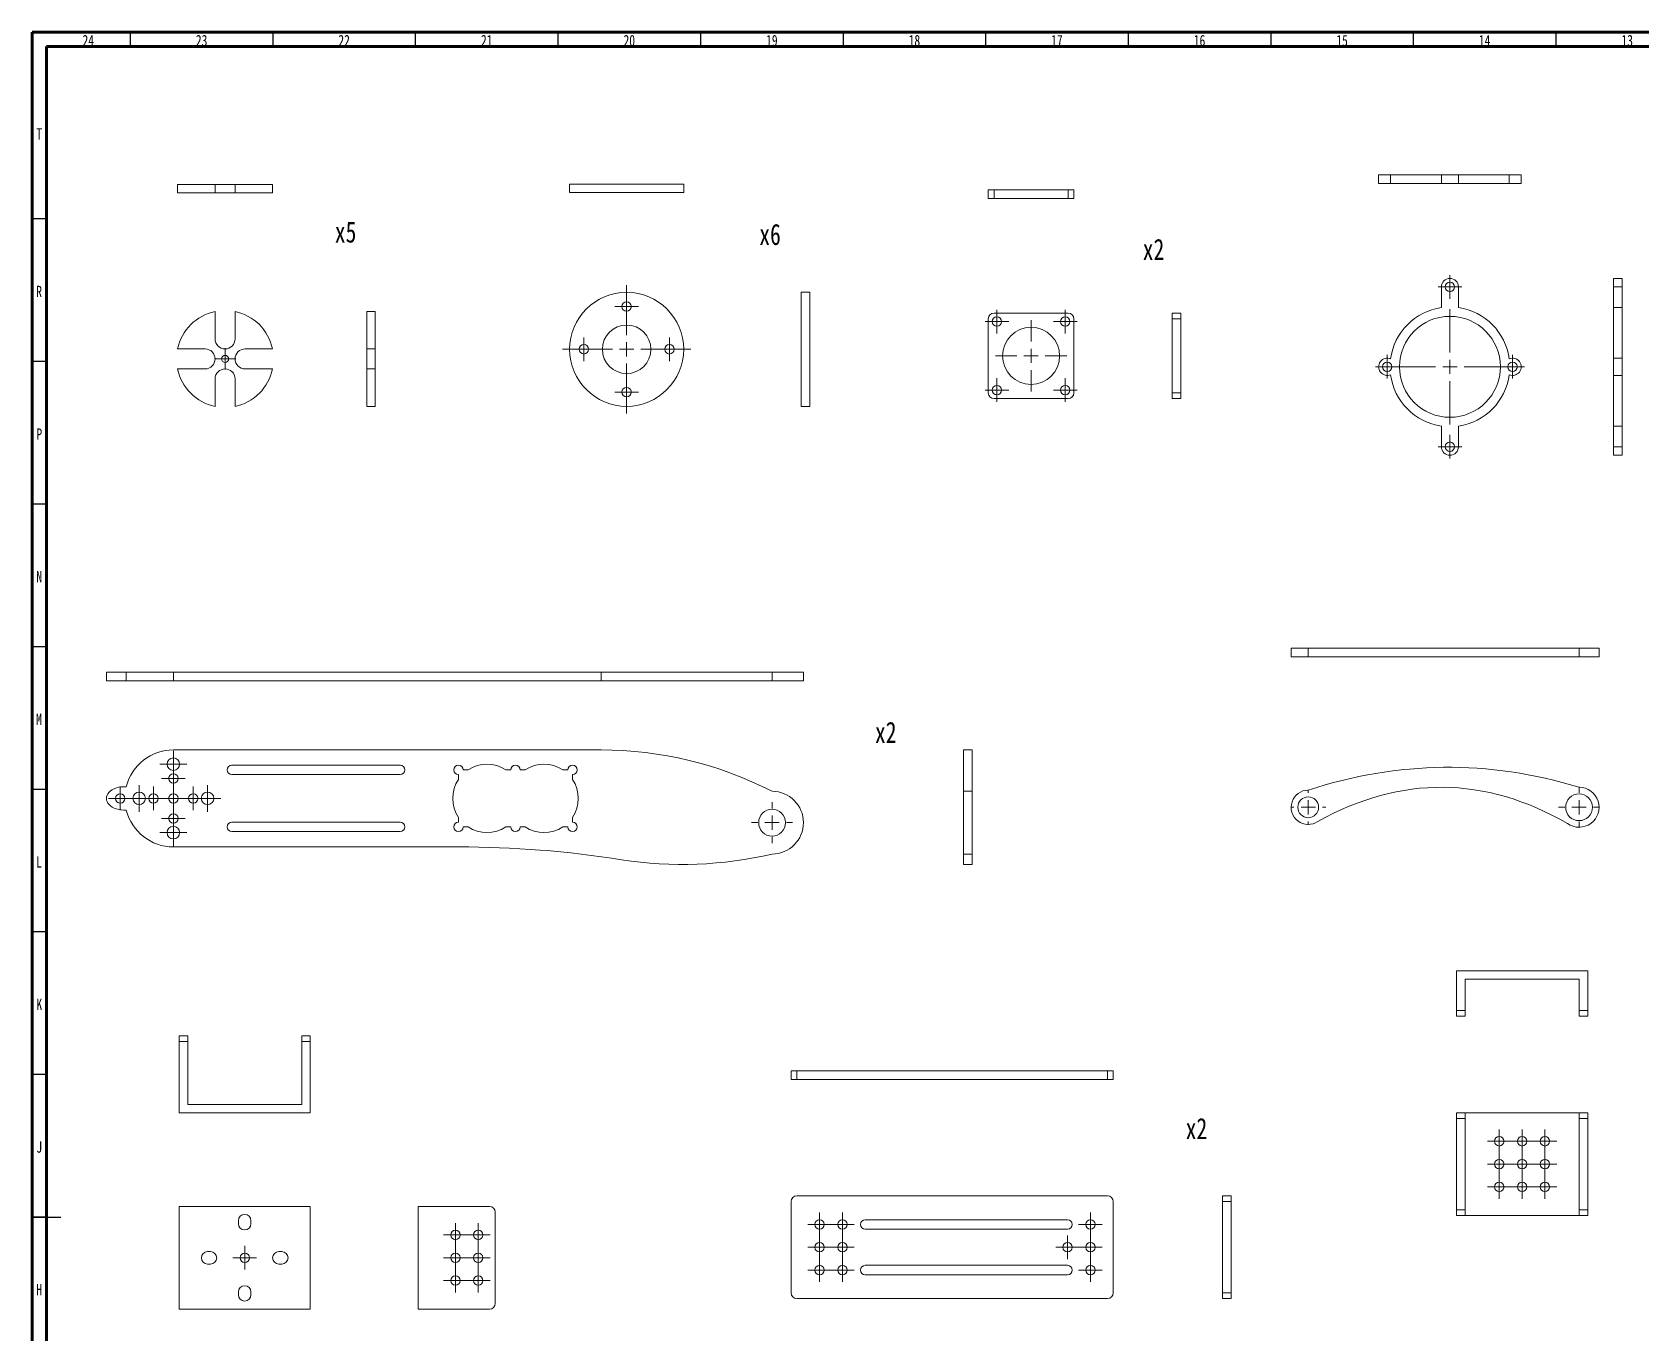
# Model space of a CAD drawing. Header units: millimetres. Extents: x 15 to 1184, y 5 to 836.
# Drawn here: x 15 to 579, y 380 to 836 of the extents above; entities that cross this region are included whole.
import ezdxf

# ---------------------------------------------------------------- set-up
doc = ezdxf.new("R2010")
doc.units = ezdxf.units.MM
doc.styles.add('SLDTEXTSTYLE0', font='TXT', dxfattribs={"width": 0.75})

# ---------------------------------------------------------------- blocks, each defined once
blk = doc.blocks.new('SW_CENTERMARKSYMBOL_0')
at = {"color": 0, "linetype": 'Continuous', "lineweight": 0}
for p, q in [((-2.5, 0), (-3.75, 0)), ((0, 0), (-2.5, 0)), ((0, 2.5), (0, 3.75)), ((0, 0), (0, 2.5)), ((0, 0), (0, -2.5)), ((0, 0), (2.5, 0)), ((2.5, 0), (3.75, 0)), ((0, -2.5), (0, -3.75))]:
    blk.add_line(p, q, dxfattribs=at)
blk = doc.blocks.new('SW_CENTERMARKSYMBOL_1')
at = {"color": 0, "linetype": 'Continuous', "lineweight": 0}
for p, q in [((0, 5), (0, 7.2)), ((-5, 0), (-7.2, 0)), ((0, 0), (-2.5, 0)), ((0, 0), (0, 2.5)), ((0, 0), (0, -2.5)), ((0, 0), (2.5, 0)), ((5, 0), (7.2, 0)), ((0, -5), (0, -7.2))]:
    blk.add_line(p, q, dxfattribs=at)
blk = doc.blocks.new('SW_CENTERMARKSYMBOL_2')
at = {"color": 0, "linetype": 'Continuous', "lineweight": 0}
for p, q in [((-2.5, 0), (-4.15, 0)), ((0, 0), (-2.5, 0)), ((0, 2.5), (0, 4.15)), ((0, 0), (0, 2.5)), ((0, 0), (0, -2.5)), ((0, 0), (2.5, 0)), ((2.5, 0), (4.15, 0)), ((0, -2.5), (0, -4.15))]:
    blk.add_line(p, q, dxfattribs=at)
blk = doc.blocks.new('SW_CENTERMARKSYMBOL_3')
at = {"color": 0, "linetype": 'Continuous', "lineweight": 0}
for p, q in [((-2.5, 0), (-4.15, 0)), ((0, 0), (-2.5, 0)), ((0, 2.5), (0, 4.15)), ((0, 0), (0, 2.5)), ((0, 0), (0, -2.5)), ((0, 0), (2.5, 0)), ((2.5, 0), (4.15, 0)), ((0, -2.5), (0, -4.15))]:
    blk.add_line(p, q, dxfattribs=at)
blk = doc.blocks.new('SW_CENTERMARKSYMBOL_4')
at = {"color": 0, "linetype": 'Continuous', "lineweight": 0}
for p, q in [((-2.5, 0), (-4.15, 0)), ((0, 0), (-2.5, 0)), ((0, 2.5), (0, 4.15)), ((0, 0), (0, 2.5)), ((0, 0), (0, -2.5)), ((0, 0), (2.5, 0)), ((2.5, 0), (4.15, 0)), ((0, -2.5), (0, -4.15))]:
    blk.add_line(p, q, dxfattribs=at)
blk = doc.blocks.new('SW_CENTERMARKSYMBOL_5')
at = {"color": 0, "linetype": 'Continuous', "lineweight": 0}
for p, q in [((-2.5, 0), (-4.7, 0)), ((0, 0), (-2.5, 0)), ((0, 2.5), (0, 4.7)), ((0, 0), (0, 2.5)), ((0, 0), (0, -2.5)), ((0, 0), (2.5, 0)), ((2.5, 0), (4.7, 0)), ((0, -2.5), (0, -4.7))]:
    blk.add_line(p, q, dxfattribs=at)
blk = doc.blocks.new('SW_CENTERMARKSYMBOL_6')
at = {"color": 0, "linetype": 'Continuous', "lineweight": 0}
for p, q in [((-2.5, 0), (-4.7, 0)), ((0, 0), (-2.5, 0)), ((0, 2.5), (0, 4.7)), ((0, 0), (0, 2.5)), ((0, 0), (0, -2.5)), ((0, 0), (2.5, 0)), ((2.5, 0), (4.7, 0)), ((0, -2.5), (0, -4.7))]:
    blk.add_line(p, q, dxfattribs=at)
blk = doc.blocks.new('SW_CENTERMARKSYMBOL_7')
at = {"color": 0, "linetype": 'Continuous', "lineweight": 0}
for p, q in [((-2.5, 0), (-4.7, 0)), ((0, 0), (-2.5, 0)), ((0, 2.5), (0, 4.7)), ((0, 0), (0, 2.5)), ((0, 0), (0, -2.5)), ((0, 0), (2.5, 0)), ((2.5, 0), (4.7, 0)), ((0, -2.5), (0, -4.7))]:
    blk.add_line(p, q, dxfattribs=at)
blk = doc.blocks.new('SW_CENTERMARKSYMBOL_8')
at = {"color": 0, "linetype": 'Continuous', "lineweight": 0}
for p, q in [((-2.5, 0), (-4.15, 0)), ((0, 0), (-2.5, 0)), ((0, 2.5), (0, 4.15)), ((0, 0), (0, 2.5)), ((0, 0), (0, -2.5)), ((0, 0), (2.5, 0)), ((2.5, 0), (4.15, 0)), ((0, -2.5), (0, -4.15))]:
    blk.add_line(p, q, dxfattribs=at)
blk = doc.blocks.new('SW_CENTERMARKSYMBOL_9')
at = {"color": 0, "linetype": 'Continuous', "lineweight": 0}
for p, q in [((-2.5, 0), (-4.7, 0)), ((0, 0), (-2.5, 0)), ((0, 2.5), (0, 4.7)), ((0, 0), (0, 2.5)), ((0, 0), (0, -2.5)), ((0, 0), (2.5, 0)), ((2.5, 0), (4.7, 0)), ((0, -2.5), (0, -4.7))]:
    blk.add_line(p, q, dxfattribs=at)
blk = doc.blocks.new('SW_CENTERMARKSYMBOL_10')
at = {"color": 0, "linetype": 'Continuous', "lineweight": 0}
for p, q in [((-2.5, 0), (-4.15, 0)), ((0, 0), (-2.5, 0)), ((0, 2.5), (0, 4.15)), ((0, 0), (0, 2.5)), ((0, 0), (0, -2.5)), ((0, 0), (2.5, 0)), ((2.5, 0), (4.15, 0)), ((0, -2.5), (0, -4.15))]:
    blk.add_line(p, q, dxfattribs=at)
blk = doc.blocks.new('SW_CENTERMARKSYMBOL_11')
at = {"color": 0, "linetype": 'Continuous', "lineweight": 0}
for p, q in [((-2.5, 0), (-4.15, 0)), ((0, 0), (-2.5, 0)), ((0, 2.5), (0, 4.15)), ((0, 0), (0, 2.5)), ((0, 0), (0, -2.5)), ((0, 0), (2.5, 0)), ((2.5, 0), (4.15, 0)), ((0, -2.5), (0, -4.15))]:
    blk.add_line(p, q, dxfattribs=at)
blk = doc.blocks.new('SW_CENTERMARKSYMBOL_12')
at = {"color": 0, "linetype": 'Continuous', "lineweight": 0}
for p, q in [((0, 5), (0, 22.5)), ((-5, 0), (-22.5, 0)), ((0, 0), (-2.5, 0)), ((0, 0), (0, 2.5)), ((0, 0), (0, -2.5)), ((0, 0), (2.5, 0)), ((5, 0), (22.5, 0)), ((0, -5), (0, -22.5))]:
    blk.add_line(p, q, dxfattribs=at)
blk = doc.blocks.new('SW_CENTERMARKSYMBOL_13')
at = {"color": 0, "linetype": 'Continuous', "lineweight": 0}
for p, q in [((-2.5, 0), (-4.15, 0)), ((0, 0), (-2.5, 0)), ((0, 2.5), (0, 4.15)), ((0, 0), (0, 2.5)), ((0, 0), (0, -2.5)), ((0, 0), (2.5, 0)), ((2.5, 0), (4.15, 0)), ((0, -2.5), (0, -4.15))]:
    blk.add_line(p, q, dxfattribs=at)
blk = doc.blocks.new('SW_CENTERMARKSYMBOL_14')
at = {"color": 0, "linetype": 'Continuous', "lineweight": 0}
for p, q in [((-2.5, 0), (-4.15, 0)), ((0, 0), (-2.5, 0)), ((0, 2.5), (0, 4.15)), ((0, 0), (0, 2.5)), ((0, 0), (0, -2.5)), ((0, 0), (2.5, 0)), ((2.5, 0), (4.15, 0)), ((0, -2.5), (0, -4.15))]:
    blk.add_line(p, q, dxfattribs=at)
blk = doc.blocks.new('SW_CENTERMARKSYMBOL_15')
at = {"color": 0, "linetype": 'Continuous', "lineweight": 0}
for p, q in [((-2.5, 0), (-4.15, 0)), ((0, 0), (-2.5, 0)), ((0, 2.5), (0, 4.15)), ((0, 0), (0, 2.5)), ((0, 0), (0, -2.5)), ((0, 0), (2.5, 0)), ((2.5, 0), (4.15, 0)), ((0, -2.5), (0, -4.15))]:
    blk.add_line(p, q, dxfattribs=at)
blk = doc.blocks.new('SW_CENTERMARKSYMBOL_16')
at = {"color": 0, "linetype": 'Continuous', "lineweight": 0}
for p, q in [((-2.5, 0), (-4.15, 0)), ((0, 0), (-2.5, 0)), ((0, 2.5), (0, 4.15)), ((0, 0), (0, 2.5)), ((0, 0), (0, -2.5)), ((0, 0), (2.5, 0)), ((2.5, 0), (4.15, 0)), ((0, -2.5), (0, -4.15))]:
    blk.add_line(p, q, dxfattribs=at)
blk = doc.blocks.new('SW_CENTERMARKSYMBOL_17')
at = {"color": 0, "linetype": 'Continuous', "lineweight": 0}
for p, q in [((-2.5, 0), (-4.15, 0)), ((0, 0), (-2.5, 0)), ((0, 2.5), (0, 4.15)), ((0, 0), (0, 2.5)), ((0, 0), (0, -2.5)), ((0, 0), (2.5, 0)), ((2.5, 0), (4.15, 0)), ((0, -2.5), (0, -4.15))]:
    blk.add_line(p, q, dxfattribs=at)
blk = doc.blocks.new('SW_CENTERMARKSYMBOL_18')
at = {"color": 0, "linetype": 'Continuous', "lineweight": 0}
for p, q in [((-2.5, 0), (-4.15, 0)), ((0, 0), (-2.5, 0)), ((0, 2.5), (0, 4.15)), ((0, 0), (0, 2.5)), ((0, 0), (0, -2.5)), ((0, 0), (2.5, 0)), ((2.5, 0), (4.15, 0)), ((0, -2.5), (0, -4.15))]:
    blk.add_line(p, q, dxfattribs=at)
blk = doc.blocks.new('SW_CENTERMARKSYMBOL_19')
at = {"color": 0, "linetype": 'Continuous', "lineweight": 0}
for p, q in [((0, 5), (0, 12.5)), ((-5, 0), (-12.5, 0)), ((0, 0), (-2.5, 0)), ((0, 0), (0, 2.5)), ((0, 0), (0, -2.5)), ((0, 0), (2.5, 0)), ((5, 0), (12.5, 0)), ((0, -5), (0, -12.5))]:
    blk.add_line(p, q, dxfattribs=at)
blk = doc.blocks.new('SW_CENTERMARKSYMBOL_20')
at = {"color": 0, "linetype": 'Continuous', "lineweight": 0}
for p, q in [((-2.5, 0), (-4.15, 0)), ((0, 0), (-2.5, 0)), ((0, 2.5), (0, 4.15)), ((0, 0), (0, 2.5)), ((0, 0), (0, -2.5)), ((0, 0), (2.5, 0)), ((2.5, 0), (4.15, 0)), ((0, -2.5), (0, -4.15))]:
    blk.add_line(p, q, dxfattribs=at)
blk = doc.blocks.new('SW_CENTERMARKSYMBOL_21')
at = {"color": 0, "linetype": 'Continuous', "lineweight": 0}
for p, q in [((-2.5, 0), (-4.15, 0)), ((0, 0), (-2.5, 0)), ((0, 2.5), (0, 4.15)), ((0, 0), (0, 2.5)), ((0, 0), (0, -2.5)), ((0, 0), (2.5, 0)), ((2.5, 0), (4.15, 0)), ((0, -2.5), (0, -4.15))]:
    blk.add_line(p, q, dxfattribs=at)
blk = doc.blocks.new('SW_CENTERMARKSYMBOL_22')
at = {"color": 0, "linetype": 'Continuous', "lineweight": 0}
for p, q in [((-2.5, 0), (-4.15, 0)), ((0, 0), (-2.5, 0)), ((0, 2.5), (0, 4.15)), ((0, 0), (0, 2.5)), ((0, 0), (0, -2.5)), ((0, 0), (2.5, 0)), ((2.5, 0), (4.15, 0)), ((0, -2.5), (0, -4.15))]:
    blk.add_line(p, q, dxfattribs=at)
blk = doc.blocks.new('SW_CENTERMARKSYMBOL_23')
at = {"color": 0, "linetype": 'Continuous', "lineweight": 0}
for p, q in [((0, 5), (0, 20.2)), ((-5, 0), (-20.2, 0)), ((0, 0), (-2.5, 0)), ((0, 0), (0, 2.5)), ((0, 0), (0, -2.5)), ((0, 0), (2.5, 0)), ((5, 0), (20.2, 0)), ((0, -5), (0, -20.2))]:
    blk.add_line(p, q, dxfattribs=at)
blk = doc.blocks.new('SW_CENTERMARKSYMBOL_24')
at = {"color": 0, "linetype": 'Continuous', "lineweight": 0}
for p, q in [((-2.5, 0), (-4.15, 0)), ((0, 0), (-2.5, 0)), ((0, 2.5), (0, 4.15)), ((0, 0), (0, 2.5)), ((0, 0), (0, -2.5)), ((0, 0), (2.5, 0)), ((2.5, 0), (4.15, 0)), ((0, -2.5), (0, -4.15))]:
    blk.add_line(p, q, dxfattribs=at)
blk = doc.blocks.new('SW_CENTERMARKSYMBOL_25')
at = {"color": 0, "linetype": 'Continuous', "lineweight": 0}
for p, q in [((-2.5, 0), (-4.15, 0)), ((0, 0), (-2.5, 0)), ((0, 2.5), (0, 4.15)), ((0, 0), (0, 2.5)), ((0, 0), (0, -2.5)), ((0, 0), (2.5, 0)), ((2.5, 0), (4.15, 0)), ((0, -2.5), (0, -4.15))]:
    blk.add_line(p, q, dxfattribs=at)
blk = doc.blocks.new('SW_CENTERMARKSYMBOL_26')
at = {"color": 0, "linetype": 'Continuous', "lineweight": 0}
for p, q in [((-2.5, 0), (-4.15, 0)), ((0, 0), (-2.5, 0)), ((0, 2.5), (0, 4.15)), ((0, 0), (0, 2.5)), ((0, 0), (0, -2.5)), ((0, 0), (2.5, 0)), ((2.5, 0), (4.15, 0)), ((0, -2.5), (0, -4.15))]:
    blk.add_line(p, q, dxfattribs=at)
blk = doc.blocks.new('SW_CENTERMARKSYMBOL_35')
at = {"color": 0, "linetype": 'Continuous', "lineweight": 0}
for p, q in [((0, 5), (0, 7.2)), ((-5, 0), (-7.2, 0)), ((0, 0), (-2.5, 0)), ((0, 0), (0, 2.5)), ((0, 0), (0, -2.5)), ((0, 0), (2.5, 0)), ((5, 0), (7.2, 0)), ((0, -5), (0, -7.2))]:
    blk.add_line(p, q, dxfattribs=at)
blk = doc.blocks.new('SW_CENTERMARKSYMBOL_36')
at = {"color": 0, "linetype": 'Continuous', "lineweight": 0}
for p, q in [((0, 5), (0, 6.15)), ((-5, 0), (-6.15, 0)), ((0, 0), (-2.5, 0)), ((0, 0), (0, 2.5)), ((0, 0), (0, -2.5)), ((0, 0), (2.5, 0)), ((5, 0), (6.15, 0)), ((0, -5), (0, -6.15))]:
    blk.add_line(p, q, dxfattribs=at)
blk = doc.blocks.new('SW_CENTERMARKSYMBOL_57')
at = {"color": 0, "linetype": 'Continuous', "lineweight": 0}
for p, q in [((-2.5, 0), (-4.15, 0)), ((0, 0), (-2.5, 0)), ((0, 2.5), (0, 4.15)), ((0, 0), (0, 2.5)), ((0, 0), (0, -2.5)), ((0, 0), (2.5, 0)), ((2.5, 0), (4.15, 0)), ((0, -2.5), (0, -4.15))]:
    blk.add_line(p, q, dxfattribs=at)
blk = doc.blocks.new('SW_CENTERMARKSYMBOL_58')
at = {"color": 0, "linetype": 'Continuous', "lineweight": 0}
for p, q in [((-2.5, 0), (-4.15, 0)), ((0, 0), (-2.5, 0)), ((0, 2.5), (0, 4.15)), ((0, 0), (0, 2.5)), ((0, 0), (0, -2.5)), ((0, 0), (2.5, 0)), ((2.5, 0), (4.15, 0)), ((0, -2.5), (0, -4.15))]:
    blk.add_line(p, q, dxfattribs=at)
blk = doc.blocks.new('SW_CENTERMARKSYMBOL_59')
at = {"color": 0, "linetype": 'Continuous', "lineweight": 0}
for p, q in [((-2.5, 0), (-4.15, 0)), ((0, 0), (-2.5, 0)), ((0, 2.5), (0, 4.15)), ((0, 0), (0, 2.5)), ((0, 0), (0, -2.5)), ((0, 0), (2.5, 0)), ((2.5, 0), (4.15, 0)), ((0, -2.5), (0, -4.15))]:
    blk.add_line(p, q, dxfattribs=at)
blk = doc.blocks.new('SW_CENTERMARKSYMBOL_60')
at = {"color": 0, "linetype": 'Continuous', "lineweight": 0}
for p, q in [((-2.5, 0), (-4.15, 0)), ((0, 0), (-2.5, 0)), ((0, 2.5), (0, 4.15)), ((0, 0), (0, 2.5)), ((0, 0), (0, -2.5)), ((0, 0), (2.5, 0)), ((2.5, 0), (4.15, 0)), ((0, -2.5), (0, -4.15))]:
    blk.add_line(p, q, dxfattribs=at)
blk = doc.blocks.new('SW_CENTERMARKSYMBOL_61')
at = {"color": 0, "linetype": 'Continuous', "lineweight": 0}
for p, q in [((-2.5, 0), (-4.15, 0)), ((0, 0), (-2.5, 0)), ((0, 2.5), (0, 4.15)), ((0, 0), (0, 2.5)), ((0, 0), (0, -2.5)), ((0, 0), (2.5, 0)), ((2.5, 0), (4.15, 0)), ((0, -2.5), (0, -4.15))]:
    blk.add_line(p, q, dxfattribs=at)
blk = doc.blocks.new('SW_CENTERMARKSYMBOL_62')
at = {"color": 0, "linetype": 'Continuous', "lineweight": 0}
for p, q in [((-2.5, 0), (-4.15, 0)), ((0, 0), (-2.5, 0)), ((0, 2.5), (0, 4.15)), ((0, 0), (0, 2.5)), ((0, 0), (0, -2.5)), ((0, 0), (2.5, 0)), ((2.5, 0), (4.15, 0)), ((0, -2.5), (0, -4.15))]:
    blk.add_line(p, q, dxfattribs=at)
blk = doc.blocks.new('SW_CENTERMARKSYMBOL_63')
at = {"color": 0, "linetype": 'Continuous', "lineweight": 0}
for p, q in [((-2.5, 0), (-4.15, 0)), ((0, 0), (-2.5, 0)), ((0, 2.5), (0, 4.15)), ((0, 0), (0, 2.5)), ((0, 0), (0, -2.5)), ((0, 0), (2.5, 0)), ((2.5, 0), (4.15, 0)), ((0, -2.5), (0, -4.15))]:
    blk.add_line(p, q, dxfattribs=at)
blk = doc.blocks.new('SW_CENTERMARKSYMBOL_64')
at = {"color": 0, "linetype": 'Continuous', "lineweight": 0}
for p, q in [((-2.5, 0), (-4.15, 0)), ((0, 0), (-2.5, 0)), ((0, 2.5), (0, 4.15)), ((0, 0), (0, 2.5)), ((0, 0), (0, -2.5)), ((0, 0), (2.5, 0)), ((2.5, 0), (4.15, 0)), ((0, -2.5), (0, -4.15))]:
    blk.add_line(p, q, dxfattribs=at)
blk = doc.blocks.new('SW_CENTERMARKSYMBOL_65')
at = {"color": 0, "linetype": 'Continuous', "lineweight": 0}
for p, q in [((-2.5, 0), (-4.15, 0)), ((0, 0), (-2.5, 0)), ((0, 2.5), (0, 4.15)), ((0, 0), (0, 2.5)), ((0, 0), (0, -2.5)), ((0, 0), (2.5, 0)), ((2.5, 0), (4.15, 0)), ((0, -2.5), (0, -4.15))]:
    blk.add_line(p, q, dxfattribs=at)
blk = doc.blocks.new('SW_CENTERMARKSYMBOL_66')
at = {"color": 0, "linetype": 'Continuous', "lineweight": 0}
for p, q in [((-2.5, 0), (-4.15, 0)), ((0, 0), (-2.5, 0)), ((0, 2.5), (0, 4.15)), ((0, 0), (0, 2.5)), ((0, 0), (0, -2.5)), ((0, 0), (2.5, 0)), ((2.5, 0), (4.15, 0)), ((0, -2.5), (0, -4.15))]:
    blk.add_line(p, q, dxfattribs=at)
blk = doc.blocks.new('SW_CENTERMARKSYMBOL_67')
at = {"color": 0, "linetype": 'Continuous', "lineweight": 0}
for p, q in [((-2.5, 0), (-4.15, 0)), ((0, 0), (-2.5, 0)), ((0, 2.5), (0, 4.15)), ((0, 0), (0, 2.5)), ((0, 0), (0, -2.5)), ((0, 0), (2.5, 0)), ((2.5, 0), (4.15, 0)), ((0, -2.5), (0, -4.15))]:
    blk.add_line(p, q, dxfattribs=at)
blk = doc.blocks.new('SW_CENTERMARKSYMBOL_68')
at = {"color": 0, "linetype": 'Continuous', "lineweight": 0}
for p, q in [((-2.5, 0), (-4.15, 0)), ((0, 0), (-2.5, 0)), ((0, 2.5), (0, 4.15)), ((0, 0), (0, 2.5)), ((0, 0), (0, -2.5)), ((0, 0), (2.5, 0)), ((2.5, 0), (4.15, 0)), ((0, -2.5), (0, -4.15))]:
    blk.add_line(p, q, dxfattribs=at)
blk = doc.blocks.new('SW_CENTERMARKSYMBOL_69')
at = {"color": 0, "linetype": 'Continuous', "lineweight": 0}
for p, q in [((-2.5, 0), (-4.15, 0)), ((0, 0), (-2.5, 0)), ((0, 2.5), (0, 4.15)), ((0, 0), (0, 2.5)), ((0, 0), (0, -2.5)), ((0, 0), (2.5, 0)), ((2.5, 0), (4.15, 0)), ((0, -2.5), (0, -4.15))]:
    blk.add_line(p, q, dxfattribs=at)
blk = doc.blocks.new('SW_CENTERMARKSYMBOL_70')
at = {"color": 0, "linetype": 'Continuous', "lineweight": 0}
for p, q in [((-2.5, 0), (-4.15, 0)), ((0, 0), (-2.5, 0)), ((0, 2.5), (0, 4.15)), ((0, 0), (0, 2.5)), ((0, 0), (0, -2.5)), ((0, 0), (2.5, 0)), ((2.5, 0), (4.15, 0)), ((0, -2.5), (0, -4.15))]:
    blk.add_line(p, q, dxfattribs=at)
blk = doc.blocks.new('SW_CENTERMARKSYMBOL_71')
at = {"color": 0, "linetype": 'Continuous', "lineweight": 0}
for p, q in [((-2.5, 0), (-4.15, 0)), ((0, 0), (-2.5, 0)), ((0, 2.5), (0, 4.15)), ((0, 0), (0, 2.5)), ((0, 0), (0, -2.5)), ((0, 0), (2.5, 0)), ((2.5, 0), (4.15, 0)), ((0, -2.5), (0, -4.15))]:
    blk.add_line(p, q, dxfattribs=at)
blk = doc.blocks.new('SW_CENTERMARKSYMBOL_72')
at = {"color": 0, "linetype": 'Continuous', "lineweight": 0}
for p, q in [((-2.5, 0), (-4.15, 0)), ((0, 0), (-2.5, 0)), ((0, 2.5), (0, 4.15)), ((0, 0), (0, 2.5)), ((0, 0), (0, -2.5)), ((0, 0), (2.5, 0)), ((2.5, 0), (4.15, 0)), ((0, -2.5), (0, -4.15))]:
    blk.add_line(p, q, dxfattribs=at)
blk = doc.blocks.new('SW_CENTERMARKSYMBOL_73')
at = {"color": 0, "linetype": 'Continuous', "lineweight": 0}
for p, q in [((-2.5, 0), (-4.15, 0)), ((0, 0), (-2.5, 0)), ((0, 2.5), (0, 4.15)), ((0, 0), (0, 2.5)), ((0, 0), (0, -2.5)), ((0, 0), (2.5, 0)), ((2.5, 0), (4.15, 0)), ((0, -2.5), (0, -4.15))]:
    blk.add_line(p, q, dxfattribs=at)
blk = doc.blocks.new('SW_CENTERMARKSYMBOL_74')
at = {"color": 0, "linetype": 'Continuous', "lineweight": 0}
for p, q in [((-2.5, 0), (-4.15, 0)), ((0, 0), (-2.5, 0)), ((0, 2.5), (0, 4.15)), ((0, 0), (0, 2.5)), ((0, 0), (0, -2.5)), ((0, 0), (2.5, 0)), ((2.5, 0), (4.15, 0)), ((0, -2.5), (0, -4.15))]:
    blk.add_line(p, q, dxfattribs=at)
blk = doc.blocks.new('SW_CENTERMARKSYMBOL_75')
at = {"color": 0, "linetype": 'Continuous', "lineweight": 0}
for p, q in [((-2.5, 0), (-4.15, 0)), ((0, 0), (-2.5, 0)), ((0, 2.5), (0, 4.15)), ((0, 0), (0, 2.5)), ((0, 0), (0, -2.5)), ((0, 0), (2.5, 0)), ((2.5, 0), (4.15, 0)), ((0, -2.5), (0, -4.15))]:
    blk.add_line(p, q, dxfattribs=at)
blk = doc.blocks.new('SW_CENTERMARKSYMBOL_76')
at = {"color": 0, "linetype": 'Continuous', "lineweight": 0}
for p, q in [((-2.5, 0), (-4.15, 0)), ((0, 0), (-2.5, 0)), ((0, 2.5), (0, 4.15)), ((0, 0), (0, 2.5)), ((0, 0), (0, -2.5)), ((0, 0), (2.5, 0)), ((2.5, 0), (4.15, 0)), ((0, -2.5), (0, -4.15))]:
    blk.add_line(p, q, dxfattribs=at)
blk = doc.blocks.new('SW_CENTERMARKSYMBOL_77')
at = {"color": 0, "linetype": 'Continuous', "lineweight": 0}
for p, q in [((-2.5, 0), (-4.15, 0)), ((0, 0), (-2.5, 0)), ((0, 2.5), (0, 4.15)), ((0, 0), (0, 2.5)), ((0, 0), (0, -2.5)), ((0, 0), (2.5, 0)), ((2.5, 0), (4.15, 0)), ((0, -2.5), (0, -4.15))]:
    blk.add_line(p, q, dxfattribs=at)
blk = doc.blocks.new('SW_CENTERMARKSYMBOL_78')
at = {"color": 0, "linetype": 'Continuous', "lineweight": 0}
for p, q in [((-2.5, 0), (-4.15, 0)), ((0, 0), (-2.5, 0)), ((0, 2.5), (0, 4.15)), ((0, 0), (0, 2.5)), ((0, 0), (0, -2.5)), ((0, 0), (2.5, 0)), ((2.5, 0), (4.15, 0)), ((0, -2.5), (0, -4.15))]:
    blk.add_line(p, q, dxfattribs=at)
blk = doc.blocks.new('SW_CENTERMARKSYMBOL_79')
at = {"color": 0, "linetype": 'Continuous', "lineweight": 0}
for p, q in [((-2.5, 0), (-4.15, 0)), ((0, 0), (-2.5, 0)), ((0, 2.5), (0, 4.15)), ((0, 0), (0, 2.5)), ((0, 0), (0, -2.5)), ((0, 0), (2.5, 0)), ((2.5, 0), (4.15, 0)), ((0, -2.5), (0, -4.15))]:
    blk.add_line(p, q, dxfattribs=at)
blk = doc.blocks.new('SW_CENTERMARKSYMBOL_80')
at = {"color": 0, "linetype": 'Continuous', "lineweight": 0}
for p, q in [((-2.5, 0), (-4.15, 0)), ((0, 0), (-2.5, 0)), ((0, 2.5), (0, 4.15)), ((0, 0), (0, 2.5)), ((0, 0), (0, -2.5)), ((0, 0), (2.5, 0)), ((2.5, 0), (4.15, 0)), ((0, -2.5), (0, -4.15))]:
    blk.add_line(p, q, dxfattribs=at)
blk = doc.blocks.new('SW_CENTERMARKSYMBOL_81')
at = {"color": 0, "linetype": 'Continuous', "lineweight": 0}
for p, q in [((-2.5, 0), (-4.15, 0)), ((0, 0), (-2.5, 0)), ((0, 2.5), (0, 4.15)), ((0, 0), (0, 2.5)), ((0, 0), (0, -2.5)), ((0, 0), (2.5, 0)), ((2.5, 0), (4.15, 0)), ((0, -2.5), (0, -4.15))]:
    blk.add_line(p, q, dxfattribs=at)
blk = doc.blocks.new('SW_CENTERMARKSYMBOL_82')
at = {"color": 0, "linetype": 'Continuous', "lineweight": 0}
for p, q in [((-2.5, 0), (-4.15, 0)), ((0, 0), (-2.5, 0)), ((0, 2.5), (0, 4.15)), ((0, 0), (0, 2.5)), ((0, 0), (0, -2.5)), ((0, 0), (2.5, 0)), ((2.5, 0), (4.15, 0)), ((0, -2.5), (0, -4.15))]:
    blk.add_line(p, q, dxfattribs=at)

msp = doc.modelspace()

# ---------------------------------------------------------------- linework, layer by layer
at = {"color": 7, "linetype": 'Continuous', "lineweight": 60}
for p, q in [((15, 5), (15, 836)), ((15, 836), (1184, 836)), ((20, 10), (20, 831)), ((20, 831), (1179, 831))]:
    msp.add_line(p, q, dxfattribs=at)
at = {"color": 7, "linetype": 'Continuous', "lineweight": 30}
for p, q in [((49.5, 831), (49.5, 836)), ((99.5, 831), (99.5, 836)), ((149.5, 831), (149.5, 836)), ((199.5, 831), (199.5, 836)), ((249.5, 831), (249.5, 836)), ((299.5, 831), (299.5, 836)), ((349.5, 831), (349.5, 836)), ((399.5, 831), (399.5, 836)), ((449.5, 831), (449.5, 836)), ((499.5, 831), (499.5, 836)), ((549.5, 831), (549.5, 836)), ((20, 770.5), (15, 770.5)), ((20, 720.5), (15, 720.5)), ((20, 670.5), (15, 670.5)), ((20, 620.5), (15, 620.5)), ((20, 570.5), (15, 570.5)), ((20, 520.5), (15, 520.5)), ((20, 470.5), (15, 470.5)), ((20, 420.5), (15, 420.5)), ((15, 420.5), (25, 420.5))]:
    msp.add_line(p, q, dxfattribs=at)
at = {"color": 7, "linetype": 'Continuous', "lineweight": 15}
for p, q in [((487.24, 785.98), (487.24, 782.98)), ((491.42, 785.98), (487.24, 785.98)), ((491.42, 782.98), (491.42, 785.98)), ((509.24, 785.98), (491.42, 785.98)), ((509.24, 782.98), (509.24, 785.98)), ((515.24, 785.98), (509.24, 785.98)), ((515.24, 782.98), (515.24, 785.98)), ((533.05, 785.98), (515.24, 785.98)), ((533.05, 782.98), (533.05, 785.98)), ((537.24, 785.98), (533.05, 785.98)), ((537.24, 782.98), (537.24, 785.98)), ((66.01, 779.61), (66.01, 782.61)), ((79.15, 782.61), (66.01, 782.61)), ((79.15, 779.61), (66.01, 779.61)), ((79.15, 779.61), (79.15, 782.61)), ((79.15, 782.61), (86.15, 782.61)), ((79.15, 779.61), (86.15, 779.61)), ((86.15, 779.61), (86.15, 782.61)), ((99.28, 782.61), (86.15, 782.61)), ((99.28, 779.61), (86.15, 779.61)), ((99.28, 779.61), (99.28, 782.61)), ((203.5, 782.74), (203.5, 779.74)), ((243.5, 782.74), (203.5, 782.74)), ((243.5, 779.74), (203.5, 779.74)), ((243.5, 779.74), (243.5, 782.74)), ((350.34, 777.72), (350.34, 780.72)), ((350.34, 780.72), (352.34, 780.72)), ((352.34, 780.72), (352.34, 777.72)), ((352.34, 780.72), (378.34, 780.72)), ((378.34, 777.72), (378.34, 780.72)), ((378.34, 780.72), (380.34, 780.72)), ((380.34, 780.72), (380.34, 777.72)), ((491.42, 782.98), (487.24, 782.98)), ((509.24, 782.98), (491.42, 782.98)), ((515.24, 782.98), (509.24, 782.98)), ((533.05, 782.98), (515.24, 782.98)), ((537.24, 782.98), (533.05, 782.98)), ((352.34, 777.72), (350.34, 777.72)), ((352.34, 777.72), (378.34, 777.72)), ((380.34, 777.72), (378.34, 777.72)), ((287.7, 744.8), (284.7, 744.8)), ((284.7, 724.8), (284.7, 744.8)), ((287.7, 724.8), (287.7, 744.8)), ((509.24, 746.66), (509.24, 739.44)), ((515.24, 739.44), (515.24, 746.66)), ((572.64, 749.66), (569.64, 749.66)), ((569.64, 746.66), (569.64, 749.66)), ((569.64, 746.66), (572.64, 746.66)), ((569.64, 739.44), (569.64, 746.66)), ((572.64, 746.66), (572.64, 749.66)), ((572.64, 739.44), (572.64, 746.66)), ((569.64, 739.44), (572.64, 739.44)), ((569.64, 721.66), (569.64, 739.44)), ((572.64, 721.66), (572.64, 739.44)), ((79.15, 728.43), (79.15, 738.07)), ((86.15, 728.43), (86.15, 738.07)), ((132.32, 724.93), (132.32, 738.07)), ((132.32, 738.07), (135.32, 738.07)), ((135.32, 724.93), (135.32, 738.07)), ((350.34, 709.51), (350.34, 735.51)), ((352.34, 737.51), (378.34, 737.51)), ((380.34, 709.51), (380.34, 735.51)), ((414.81, 737.51), (417.81, 737.51)), ((414.81, 735.51), (414.81, 737.51)), ((417.81, 735.51), (414.81, 735.51)), ((414.81, 709.51), (414.81, 735.51)), ((417.81, 737.51), (417.81, 735.51)), ((417.81, 709.51), (417.81, 735.51)), ((75.65, 724.93), (66.01, 724.93)), ((89.65, 724.93), (99.28, 724.93)), ((132.32, 724.93), (135.32, 724.93)), ((132.32, 724.93), (132.32, 717.93)), ((135.32, 724.93), (135.32, 717.93)), ((284.7, 704.8), (284.7, 724.8)), ((287.7, 704.8), (287.7, 724.8)), ((75.65, 717.93), (66.01, 717.93)), ((89.65, 717.93), (99.28, 717.93)), ((132.32, 704.8), (132.32, 717.93)), ((132.32, 717.93), (135.32, 717.93)), ((135.32, 704.8), (135.32, 717.93)), ((572.64, 721.66), (569.64, 721.66)), ((569.64, 715.66), (569.64, 721.66)), ((572.64, 715.66), (572.64, 721.66)), ((79.15, 714.43), (79.15, 704.8)), ((86.15, 714.43), (86.15, 704.8)), ((569.64, 715.66), (572.64, 715.66)), ((569.64, 697.87), (569.64, 715.66)), ((572.64, 697.87), (572.64, 715.66)), ((378.34, 707.51), (352.34, 707.51)), ((414.81, 709.51), (417.81, 709.51)), ((414.81, 707.51), (414.81, 709.51)), ((417.81, 707.51), (414.81, 707.51)), ((417.81, 709.51), (417.81, 707.51)), ((132.32, 704.8), (135.32, 704.8)), ((284.7, 704.8), (287.7, 704.8)), ((509.24, 697.87), (509.24, 690.66)), ((515.24, 690.66), (515.24, 697.87)), ((569.64, 697.87), (572.64, 697.87)), ((569.64, 690.66), (569.64, 697.87)), ((572.64, 690.66), (572.64, 697.87)), ((569.64, 690.66), (572.64, 690.66)), ((569.64, 687.66), (569.64, 690.66)), ((572.64, 687.66), (572.64, 690.66)), ((569.64, 687.66), (572.64, 687.66)), ((456.55, 619.97), (456.55, 616.97)), ((462.55, 619.97), (456.55, 619.97)), ((462.55, 616.97), (456.55, 616.97)), ((462.55, 616.97), (462.55, 619.97)), ((557.55, 616.97), (557.55, 619.97)), ((564.55, 619.97), (557.55, 619.97)), ((564.55, 616.97), (557.55, 616.97)), ((564.55, 616.97), (564.55, 619.97)), ((41.01, 611.6), (41.01, 608.6)), ((48.01, 611.6), (41.01, 611.6)), ((48.01, 608.6), (48.01, 611.6)), ((64.51, 611.6), (48.01, 611.6)), ((64.51, 608.6), (64.51, 611.6)), ((64.51, 611.6), (214.51, 611.6)), ((214.51, 608.6), (214.51, 611.6)), ((214.51, 611.6), (274.51, 611.6)), ((274.51, 608.6), (274.51, 611.6)), ((285.51, 611.6), (274.51, 611.6)), ((285.51, 608.6), (285.51, 611.6)), ((48.01, 608.6), (41.01, 608.6)), ((64.51, 608.6), (48.01, 608.6)), ((64.51, 608.6), (214.51, 608.6)), ((214.51, 608.6), (274.51, 608.6)), ((285.51, 608.6), (274.51, 608.6)), ((64.51, 584.32), (214.51, 584.32)), ((341.68, 584.32), (344.68, 584.32)), ((341.68, 584.32), (341.68, 569.82)), ((344.68, 584.32), (344.68, 569.82)), ((85.04, 578.97), (144.04, 578.97)), ((144.04, 575.67), (85.04, 575.67)), ((164.51, 575.67), (164.51, 573.95)), ((166.16, 577.32), (167.88, 577.32)), ((181.14, 577.32), (182.86, 577.32)), ((186.16, 577.32), (187.88, 577.32)), ((201.14, 577.32), (202.86, 577.32)), ((204.51, 573.95), (204.51, 575.67)), ((341.68, 547.82), (341.68, 569.82)), ((341.68, 569.82), (344.68, 569.82)), ((344.68, 547.82), (344.68, 569.82)), ((144.04, 558.97), (85.04, 558.97)), ((164.51, 560.68), (164.51, 558.97)), ((204.51, 558.97), (204.51, 560.68)), ((85.04, 555.67), (144.04, 555.67)), ((166.16, 557.32), (167.88, 557.32)), ((181.14, 557.32), (182.86, 557.32)), ((186.16, 557.32), (187.88, 557.32)), ((201.14, 557.32), (202.86, 557.32)), ((64.51, 550.32), (164.51, 550.32)), ((341.68, 547.82), (344.68, 547.82)), ((341.68, 544.17), (341.68, 547.82)), ((344.68, 544.17), (344.68, 547.82)), ((341.68, 544.17), (344.68, 544.17)), ((514.56, 492.92), (514.56, 506.92)), ((514.56, 506.92), (560.56, 506.92)), ((517.56, 503.92), (557.56, 503.92)), ((517.56, 492.92), (517.56, 503.92)), ((557.56, 492.92), (557.56, 503.92)), ((560.56, 492.92), (560.56, 506.92)), ((514.56, 492.92), (517.56, 492.92)), ((514.56, 490.92), (514.56, 492.92)), ((517.56, 490.92), (514.56, 490.92)), ((517.56, 492.92), (517.56, 490.92)), ((557.56, 492.92), (560.56, 492.92)), ((557.56, 490.92), (557.56, 492.92)), ((560.56, 490.92), (557.56, 490.92)), ((560.56, 492.92), (560.56, 490.92)), ((66.54, 484.04), (69.54, 484.04)), ((66.54, 482.04), (66.54, 484.04)), ((69.54, 482.04), (66.54, 482.04)), ((66.54, 457.04), (66.54, 482.04)), ((69.54, 484.04), (69.54, 482.04)), ((69.54, 482.04), (69.54, 460.04)), ((109.54, 484.04), (112.54, 484.04)), ((109.54, 482.04), (109.54, 484.04)), ((109.54, 482.04), (109.54, 460.04)), ((112.54, 482.04), (109.54, 482.04)), ((112.54, 484.04), (112.54, 482.04)), ((112.54, 457.04), (112.54, 482.04)), ((281.16, 468.77), (281.16, 471.77)), ((281.16, 471.77), (283.16, 471.77)), ((283.16, 468.77), (281.16, 468.77)), ((283.16, 471.77), (283.16, 468.77)), ((283.16, 471.77), (392.16, 471.77)), ((283.16, 468.77), (392.16, 468.77)), ((392.16, 468.77), (392.16, 471.77)), ((392.16, 471.77), (394.16, 471.77)), ((394.16, 468.77), (392.16, 468.77)), ((394.16, 471.77), (394.16, 468.77)), ((66.54, 457.04), (112.54, 457.04)), ((69.54, 460.04), (109.54, 460.04)), ((514.56, 457.09), (517.56, 457.09)), ((514.56, 455.09), (514.56, 457.09)), ((517.56, 457.09), (517.56, 455.09)), ((517.56, 457.09), (557.56, 457.09)), ((557.56, 457.09), (560.56, 457.09)), ((557.56, 455.09), (557.56, 457.09)), ((560.56, 457.09), (560.56, 455.09)), ((517.56, 455.09), (514.56, 455.09)), ((514.56, 455.09), (514.56, 423.09)), ((517.56, 423.09), (517.56, 455.09)), ((560.56, 455.09), (557.56, 455.09)), ((557.56, 455.09), (557.56, 423.09)), ((560.56, 423.09), (560.56, 455.09)), ((66.54, 388.24), (66.54, 424.24)), ((66.54, 424.24), (112.54, 424.24)), ((112.54, 388.24), (112.54, 424.24)), ((150.43, 388.24), (150.43, 424.24)), ((150.43, 424.24), (175.43, 424.24)), ((281.16, 393.95), (281.16, 425.95)), ((283.16, 427.95), (392.16, 427.95)), ((394.16, 393.95), (394.16, 425.95)), ((432.53, 427.95), (435.53, 427.95)), ((432.53, 425.95), (432.53, 427.95)), ((435.53, 425.95), (432.53, 425.95)), ((432.53, 393.95), (432.53, 425.95)), ((435.53, 427.95), (435.53, 425.95)), ((435.53, 393.95), (435.53, 425.95)), ((87.34, 419.24), (87.34, 418.24)), ((91.74, 419.24), (91.74, 418.24)), ((177.43, 390.24), (177.43, 422.24)), ((307.16, 419.6), (378.16, 419.6)), ((514.56, 423.09), (517.56, 423.09)), ((514.56, 421.09), (514.56, 423.09)), ((517.56, 421.09), (514.56, 421.09)), ((517.56, 423.09), (517.56, 421.09)), ((517.56, 421.09), (557.56, 421.09)), ((557.56, 423.09), (560.56, 423.09)), ((557.56, 421.09), (557.56, 423.09)), ((560.56, 421.09), (557.56, 421.09)), ((560.56, 423.09), (560.56, 421.09)), ((378.16, 416.3), (307.16, 416.3)), ((76.54, 408.44), (77.54, 408.44)), ((101.54, 408.44), (102.54, 408.44)), ((76.54, 404.04), (77.54, 404.04)), ((102.54, 404.04), (101.54, 404.04)), ((307.16, 403.6), (378.16, 403.6)), ((378.16, 400.3), (307.16, 400.3)), ((87.34, 394.24), (87.34, 393.24)), ((91.74, 394.24), (91.74, 393.24)), ((283.16, 391.95), (392.16, 391.95)), ((432.53, 393.95), (435.53, 393.95)), ((432.53, 391.95), (432.53, 393.95)), ((435.53, 391.95), (432.53, 391.95)), ((435.53, 393.95), (435.53, 391.95)), ((66.54, 388.24), (112.54, 388.24)), ((150.43, 388.24), (175.43, 388.24))]:
    msp.add_line(p, q, dxfattribs=at)
for centre, radius in [((223.5, 724.8), 20), ((512.24, 746.66), 1.65), ((223.5, 739.8), 1.65), ((353.34, 734.51), 1.65), ((377.34, 734.51), 1.65), ((512.24, 718.66), 17.7), ((223.5, 724.8), 8.5), ((365.34, 722.51), 10), ((82.65, 721.43), 1.25), ((208.5, 724.8), 1.65), ((238.5, 724.8), 1.65), ((490.24, 718.66), 1.65), ((534.24, 718.66), 1.65), ((223.5, 709.8), 1.65), ((353.34, 710.51), 1.65), ((377.34, 710.51), 1.65), ((512.24, 690.66), 1.65), ((64.51, 579.32), 2.2), ((64.51, 574.32), 1.65), ((45.88, 567.32), 1.65), ((52.51, 567.32), 2.2), ((57.51, 567.32), 1.65), ((64.51, 567.32), 1.65), ((71.51, 567.32), 1.65), ((76.51, 567.32), 2.2), ((462.55, 564.22), 3.65), ((557.55, 564.22), 4.7), ((64.51, 560.32), 1.65), ((274.51, 558.82), 4.7), ((64.51, 555.32), 2.2), ((529.56, 447.09), 1.65), ((537.56, 447.09), 1.65), ((545.56, 447.09), 1.65), ((529.56, 439.09), 1.65), ((537.56, 439.09), 1.65), ((545.56, 439.09), 1.65), ((529.56, 431.09), 1.65), ((537.56, 431.09), 1.65), ((545.56, 431.09), 1.65), ((291.16, 417.95), 1.65), ((299.16, 417.95), 1.65), ((386.16, 417.95), 1.65), ((163.43, 414.24), 1.65), ((171.43, 414.24), 1.65), ((89.54, 406.24), 1.65), ((163.43, 406.24), 1.65), ((171.43, 406.24), 1.65), ((291.16, 409.95), 1.65), ((299.16, 409.95), 1.65), ((378.16, 409.95), 1.65), ((386.16, 409.95), 1.65), ((291.16, 401.95), 1.65), ((299.16, 401.95), 1.65), ((386.16, 401.95), 1.65), ((163.43, 398.24), 1.65), ((171.43, 398.24), 1.65)]:
    msp.add_circle(centre, radius, dxfattribs=at)
for centre, radius, start, end in [((512.24, 746.66), 3, 0, 180), ((512.24, 718.66), 21, 98.2132, 172.455), ((512.24, 718.66), 21, 7.545, 81.7868), ((82.65, 721.43), 17, 101.8812, 168.1188), ((82.65, 721.43), 17, 11.8812, 78.1188), ((352.34, 735.51), 2, 90, 180), ((378.34, 735.51), 2, 0, 90), ((82.65, 728.43), 3.5, 180, 0), ((75.65, 721.43), 3.5, 270, 90), ((89.65, 721.43), 3.5, 90, 270), ((82.65, 721.43), 17, 191.8812, 258.1188), ((82.65, 714.43), 3.5, 0, 180), ((82.65, 721.43), 17, 281.8812, 348.1188), ((490.24, 718.66), 3, 66.8002, 293.1998), ((534.24, 718.66), 3, 246.8002, 113.1998), ((512.24, 718.66), 21, 187.545, 261.7868), ((512.24, 718.66), 21, 278.2132, 352.455), ((352.34, 709.51), 2, 180, 270), ((378.34, 709.51), 2, 270, 0), ((512.24, 690.66), 3, 180, 0), ((64.51, 567.32), 17, 90, 166.02), ((214.51, 452.93), 131.39, 62.828, 90), ((85.04, 577.32), 1.65, 90, 270), ((144.04, 577.32), 1.65, 270, 90), ((164.51, 577.32), 1.65, 0, 270), ((174.51, 567.32), 12, 56.4427, 123.5573), ((184.51, 577.32), 1.65, 0, 180), ((194.51, 567.32), 12, 56.4427, 123.5573), ((204.51, 577.32), 1.65, 270, 180), ((174.51, 567.32), 12, 146.4427, 213.5573), ((194.51, 567.32), 12, 326.4427, 33.5573), ((462.55, 564.22), 6, 90, 304.355), ((557.55, 564.22), 7, 234.4167, 90), ((274.51, 558.82), 11, 270, 90), ((64.51, 567.32), 17, 193.98, 270), ((85.04, 557.32), 1.65, 90, 270), ((144.04, 557.32), 1.65, 270, 90), ((164.51, 557.32), 1.65, 90, 0), ((204.51, 557.32), 1.65, 180, 90), ((174.51, 567.32), 12, 236.4427, 303.5573), ((184.51, 557.32), 1.65, 180, 0), ((194.51, 567.32), 12, 236.4427, 303.5573), ((164.51, 182.29), 368.03, 81.0532, 90), ((243.08, 681.38), 137.21, 261.0532, 283.2399), ((175.43, 422.24), 2, 0, 90), ((283.16, 425.95), 2, 90, 180), ((392.16, 425.95), 2, 0, 90), ((89.54, 419.24), 2.2, 0, 180), ((89.54, 418.24), 2.2, 180, 0), ((307.16, 417.95), 1.65, 90, 270), ((378.16, 417.95), 1.65, 270, 90), ((76.54, 406.24), 2.2, 90, 270), ((77.54, 406.24), 2.2, 270, 90), ((101.54, 406.24), 2.2, 90, 270), ((102.54, 406.24), 2.2, 270, 90), ((307.16, 401.95), 1.65, 90, 270), ((378.16, 401.95), 1.65, 270, 90), ((89.54, 394.24), 2.2, 0, 180), ((89.54, 393.24), 2.2, 180, 0), ((175.43, 390.24), 2, 270, 0), ((283.16, 393.95), 2, 180, 270), ((392.16, 393.95), 2, 270, 0)]:
    msp.add_arc(centre, radius, start, end, dxfattribs=at)
msp.add_ellipse((47.51, 567.32), major_axis=(-6.5, 0), ratio=0.633477, start_param=4.634875, end_param=7.931495, dxfattribs=at)
for points in [[(462.55, 619.97), (494.11, 619.97), (525.78, 619.97), (557.55, 619.97)], [(462.55, 616.97), (494.11, 616.97), (525.78, 616.97), (557.55, 616.97)], [(462.55, 570.22), (494.11, 580.55), (525.78, 580.89), (557.55, 571.22)], [(465.93, 559.27), (495.28, 575.45), (524.46, 575.21), (553.47, 558.53)]]:
    msp.add_open_spline(points, degree=3, dxfattribs=at)

# ---------------------------------------------------------------- block references
at = {"color": 7, "linetype": 'Continuous', "lineweight": 0}
for name, p in [('SW_CENTERMARKSYMBOL_26', (512.24, 746.66)), ('SW_CENTERMARKSYMBOL_12', (223.5, 724.8)), ('SW_CENTERMARKSYMBOL_14', (223.5, 739.8)), ('SW_CENTERMARKSYMBOL_20', (353.34, 734.51)), ('SW_CENTERMARKSYMBOL_19', (365.34, 722.51)), ('SW_CENTERMARKSYMBOL_17', (377.34, 734.51)), ('SW_CENTERMARKSYMBOL_23', (512.24, 718.66)), ('SW_CENTERMARKSYMBOL_15', (208.5, 724.8)), ('SW_CENTERMARKSYMBOL_13', (238.5, 724.8)), ('SW_CENTERMARKSYMBOL_0', (82.65, 721.43)), ('SW_CENTERMARKSYMBOL_22', (490.24, 718.66)), ('SW_CENTERMARKSYMBOL_25', (534.24, 718.66)), ('SW_CENTERMARKSYMBOL_16', (223.5, 709.8)), ('SW_CENTERMARKSYMBOL_18', (353.34, 710.51)), ('SW_CENTERMARKSYMBOL_21', (377.34, 710.51)), ('SW_CENTERMARKSYMBOL_24', (512.24, 690.66)), ('SW_CENTERMARKSYMBOL_7', (64.51, 579.32)), ('SW_CENTERMARKSYMBOL_10', (64.51, 574.32)), ('SW_CENTERMARKSYMBOL_4', (45.88, 567.32)), ('SW_CENTERMARKSYMBOL_5', (52.51, 567.32)), ('SW_CENTERMARKSYMBOL_8', (57.51, 567.32)), ('SW_CENTERMARKSYMBOL_2', (64.51, 567.32)), ('SW_CENTERMARKSYMBOL_11', (71.51, 567.32)), ('SW_CENTERMARKSYMBOL_9', (76.51, 567.32)), ('SW_CENTERMARKSYMBOL_36', (462.55, 564.22)), ('SW_CENTERMARKSYMBOL_35', (557.55, 564.22)), ('SW_CENTERMARKSYMBOL_3', (64.51, 560.32)), ('SW_CENTERMARKSYMBOL_1', (274.51, 558.82)), ('SW_CENTERMARKSYMBOL_6', (64.51, 555.32)), ('SW_CENTERMARKSYMBOL_76', (529.56, 447.09)), ('SW_CENTERMARKSYMBOL_81', (537.56, 447.09)), ('SW_CENTERMARKSYMBOL_82', (545.56, 447.09)), ('SW_CENTERMARKSYMBOL_78', (529.56, 439.09)), ('SW_CENTERMARKSYMBOL_77', (537.56, 439.09)), ('SW_CENTERMARKSYMBOL_80', (545.56, 439.09)), ('SW_CENTERMARKSYMBOL_75', (529.56, 431.09)), ('SW_CENTERMARKSYMBOL_79', (537.56, 431.09)), ('SW_CENTERMARKSYMBOL_74', (545.56, 431.09)), ('SW_CENTERMARKSYMBOL_62', (163.43, 414.24)), ('SW_CENTERMARKSYMBOL_63', (171.43, 414.24)), ('SW_CENTERMARKSYMBOL_69', (291.16, 417.95)), ('SW_CENTERMARKSYMBOL_71', (299.16, 417.95)), ('SW_CENTERMARKSYMBOL_64', (386.16, 417.95)), ('SW_CENTERMARKSYMBOL_67', (291.16, 409.95)), ('SW_CENTERMARKSYMBOL_70', (299.16, 409.95)), ('SW_CENTERMARKSYMBOL_73', (378.16, 409.95)), ('SW_CENTERMARKSYMBOL_66', (386.16, 409.95)), ('SW_CENTERMARKSYMBOL_57', (89.54, 406.24)), ('SW_CENTERMARKSYMBOL_59', (163.43, 406.24)), ('SW_CENTERMARKSYMBOL_61', (171.43, 406.24)), ('SW_CENTERMARKSYMBOL_58', (163.43, 398.24)), ('SW_CENTERMARKSYMBOL_60', (171.43, 398.24)), ('SW_CENTERMARKSYMBOL_68', (291.16, 401.95)), ('SW_CENTERMARKSYMBOL_72', (299.16, 401.95)), ('SW_CENTERMARKSYMBOL_65', (386.16, 401.95))]:
    msp.add_blockref(name, p, dxfattribs=at)

# ---------------------------------------------------------------- texts
at = {"color": 7, "linetype": 'Continuous', "lineweight": 0, "style": 'SLDTEXTSTYLE0'}
for s, insert, char_height, attachment_point in [('24', (34.67, 835.06), 3.969, 2), ('23', (74.42, 835.06), 3.969, 2), ('22', (124.42, 835.06), 3.969, 2), ('21', (174.42, 835.06), 3.969, 2), ('20', (224.42, 835.06), 3.969, 2), ('19', (274.42, 835.06), 3.969, 2), ('18', (324.42, 835.06), 3.969, 2), ('17', (374.42, 835.06), 3.969, 2), ('16', (424.42, 835.06), 3.969, 2), ('15', (474.42, 835.06), 3.969, 2), ('14', (524.42, 835.06), 3.969, 2), ('13', (574.42, 835.06), 3.969, 2), ('T', (17.49, 802.31), 3.97, 2), ('x5', (121.15, 769.65), 7.408, 1), ('x6', (270.01, 768.8), 7.408, 1), ('x2', (404.5, 763.54), 7.408, 1), ('R', (17.44, 747.06), 3.97, 2), ('P', (17.48, 697.06), 3.97, 2), ('N', (17.46, 647.06), 3.97, 2), ('M', (17.36, 597.06), 3.97, 2), ('x2', (310.59, 594.19), 7.408, 1), ('L', (17.45, 547.06), 3.97, 2), ('K', (17.49, 497.06), 3.97, 2), ('x2', (419.56, 455.27), 7.408, 1), ('J', (17.47, 447.06), 3.97, 2), ('H', (17.49, 397.06), 3.97, 2)]:
    msp.add_mtext(s, dxfattribs=dict(at, insert=insert, char_height=char_height, attachment_point=attachment_point))

doc.saveas('drawing.dxf')
